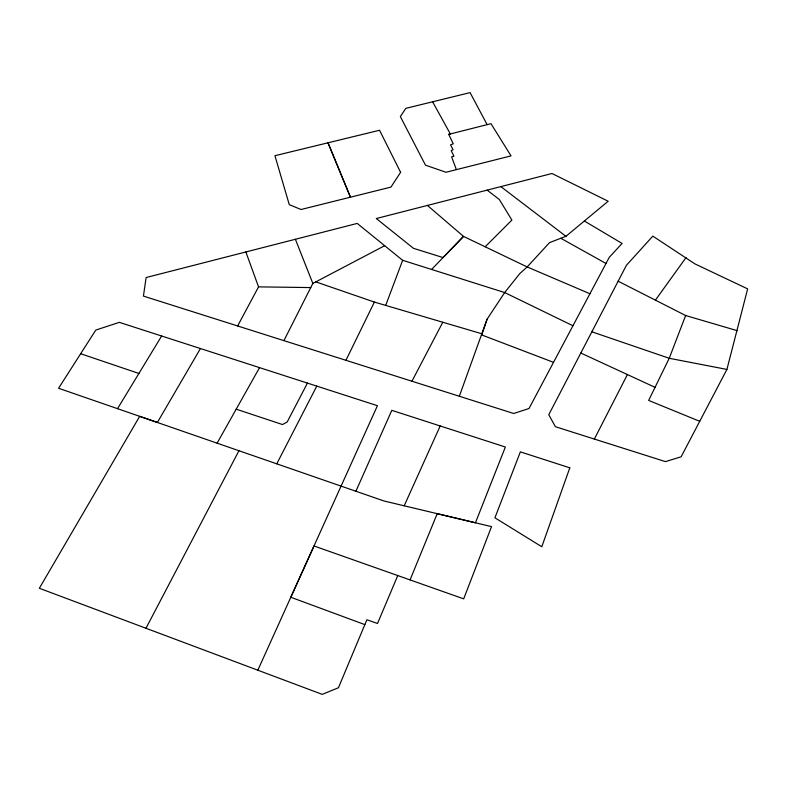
<?xml version="1.0" encoding="UTF-8"?>
<svg xmlns="http://www.w3.org/2000/svg" width="787" height="787" viewBox="0 0 787 787"><rect width="100%" height="100%" fill="white"/><g stroke="black" fill="none" stroke-linecap="round" stroke-linejoin="round"><path stroke-width="1.18" d="M459.333 396.255L487.094 319.178L504.683 292.557L519.725 273.669L527.152 266.941L549.562 242.603L565.942 236.307L608.164 201.236L551.982 173.504L376.294 218.54L413.47 248.318L443.051 257.575L463.513 236.395L527.152 266.941L589.935 293.748M487.094 319.178L481.733 334.947L553.527 362.335L609.236 257.388L622.074 243.429L584.347 221.019M385.699 305.415L402.649 260.31L357.239 223.419L146.126 277.536L143.431 296.089L513.685 413.49L529.012 408.512L553.527 362.335M618.149 281.205L685.644 315.518L669.225 358.282L648.655 400.426L699.741 421.311M410.066 579.901L437.208 513.675L491.531 526.621L463.691 598.858L314.003 545.971L290.806 597.254L364.853 624.622L366.88 619.772L377.524 623.471L397.76 575.553M364.853 624.622L338.449 687.73L322.267 694.38L39.35 588.273L139.673 416.343L383.977 500.975L475.446 522.784L505.362 447.016L391.808 410.342L355.901 491.236M257.821 670.219L377.426 405.698L119.329 322.345L95.788 330.078L58.582 388.266L157.38 422.462L200.449 348.533M404.193 505.795L440.189 425.964M345.946 360.298L374.376 302.07L482.136 333.855M283.92 340.633L312.842 283.438L384.666 245.701M594.352 439.057L627.416 374.563M276.778 463.818L316.777 386.112M307.422 383.092L287.196 421.98L282.503 424.547L236.208 409.181M145.969 628.262L238.963 450.715M411.945 381.223L442.796 322.257M726.913 369.428L681.139 456.794L665.468 461.615L555.435 426.721L548.755 414.739L626.413 265.308L652.826 236.13L695.049 263.96L747.65 288.878L726.913 369.428L669.225 358.282L591.854 331.799M237.635 325.956L258.549 286.871L245.859 251.968M217.123 443.15L259.553 367.627M117.519 408.689L161.64 336.01M655.404 300.142L686.018 257.595M431.581 269.459L463.513 236.395L427.43 205.437M485.156 246.784L511.884 220.085L499.332 199.495L487.133 190.129M456.401 169.638L451.59 156.829L453.932 156.19L451.187 150.553L453.076 149.746L450.538 144.847L453.253 143.805L448.718 134.361L490.97 123.667L511.038 155.885L445.983 172.264L425.472 165.162L400.347 116.574L405.826 108.35L470.085 92.62L487.123 124.641M448.718 134.361L450.341 133.947L432.614 101.789M258.549 286.871L310.757 287.58M685.644 315.518L737.114 330.648M402.649 260.31L504.683 292.557L572.946 325.749M80.658 353.727L138.905 373.451M315.853 281.874L374.376 302.07M580.826 353.038L655.05 387.332M560.836 238.274L606.01 263.478M500.857 186.608L565.942 236.307M295.391 239.278L312.842 283.438M569.808 467.832L541.8 546.739L494.925 517.807L520.364 451.866L569.808 467.832M400.593 172.314L390.972 187.09L301.037 209.509L289.272 204.65L274.929 155.708L379.56 130.268L400.593 172.314M350.441 197.193L328.022 142.831L350.441 197.193"/></g></svg>
